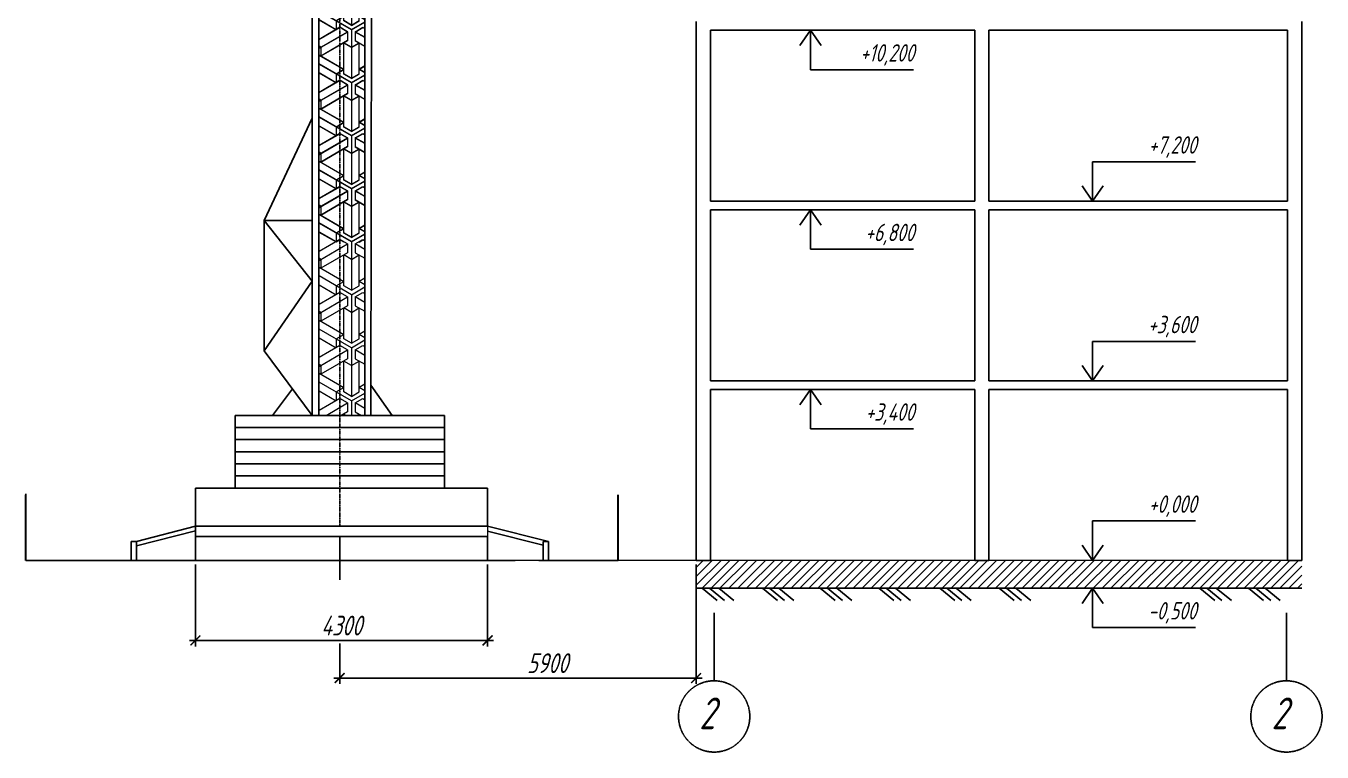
# Model space of a CAD drawing. Header units: millimetres. Extents: x 5763 to 12018931, y 39842 to 3600577.
# Drawn here: x 1125819 to 1158565, y 564480 to 582822 of the extents above; entities that cross this region are included whole.
import ezdxf

# ---------------------------------------------------------------- set-up
doc = ezdxf.new("R2010")
doc.units = ezdxf.units.MM
doc.linetypes.add('ACAD_ISO04W100', pattern=[30, 24, -3, 0, -3])
doc.linetypes.add('CENTER', pattern=[8, 5, -1, 1, -1])
doc.layers.add('1SERV2', color=9, linetype='Continuous')
doc.layers.add('AXESD', color=255, linetype='Continuous', lineweight=20)
doc.layers.add('Обвод', color=14, linetype='Continuous', lineweight=35)
doc.styles.get("Standard").update_dxf_attribs({"font": 'romans.shx', "width": 0.7, "oblique": 15, "height": 500})
doc.dimstyles.new('ISO-25', dxfattribs={"dimtxt": 500, "dimasz": 250, "dimexe": 150, "dimexo": 100, "dimgap": 125, "dimtad": 1, "dimtxsty": 'Standard', "dimblk": 'ARCHTICK', "dimcen": 25, "dimdle": 150, "dimadec": 0, "dimazin": 0, "dimtfac": 1, "dimtmove": 0, "dimatfit": 3, "dimfxl": 1, "dimarcsym": 0})

# ---------------------------------------------------------------- blocks, each defined once
blk = doc.blocks.new('_ArchTick')
at = {"color": 0, "linetype": 'ByBlock', "const_width": 0.15}
blk.add_lwpolyline([(-0.5, -0.5), (0.5, 0.5)], dxfattribs=at)
blk = doc.blocks.new('*D289')
at = {"color": 0, "lineweight": -2, "transparency": 16777216}
for p, q in [((1142750, 569222), (1142750, 566201)), ((1133746, 567223), (1133746, 566201)), ((1133596, 566351), (1142900, 566351))]:
    blk.add_line(p, q, dxfattribs=at)
at = {"layer": 'Defpoints', "color": 0, "transparency": 16777216}
for p in [(1142750, 569322), (1133746, 567323), (1142750, 566351)]:
    blk.add_point(p, dxfattribs=at)
at = {"color": 0, "lineweight": -2, "transparency": 16777216, "xscale": 250, "yscale": 250, "zscale": 250, "rotation": 180}
blk.add_blockref('_ArchTick', (1133746, 566351), dxfattribs=at)
at = {"color": 0, "lineweight": -2, "transparency": 16777216, "xscale": 250, "yscale": 250, "zscale": 250}
blk.add_blockref('_ArchTick', (1142750, 566351), dxfattribs=at)
at = {"color": 0, "transparency": 16777216, "insert": (1138998, 566726), "char_height": 500, "attachment_point": 5}
blk.add_mtext('5900', dxfattribs=at)
blk = doc.blocks.new('*D305')
at = {"color": 0, "lineweight": -2, "transparency": 16777216}
for p, q in [((1130103, 569222), (1130103, 567151)), ((1137483, 569222), (1137483, 567151)), ((1129953, 567301), (1137633, 567301))]:
    blk.add_line(p, q, dxfattribs=at)
at = {"layer": 'Defpoints', "color": 0, "transparency": 16777216}
for p in [(1130103, 569322), (1137483, 569322), (1137483, 567301)]:
    blk.add_point(p, dxfattribs=at)
at = {"color": 0, "lineweight": -2, "transparency": 16777216, "xscale": 250, "yscale": 250, "zscale": 250, "rotation": 180}
blk.add_blockref('_ArchTick', (1130103, 567301), dxfattribs=at)
at = {"color": 0, "lineweight": -2, "transparency": 16777216, "xscale": 250, "yscale": 250, "zscale": 250}
blk.add_blockref('_ArchTick', (1137483, 567301), dxfattribs=at)
at = {"color": 0, "transparency": 16777216, "insert": (1133793, 567676), "char_height": 500, "attachment_point": 5}
blk.add_mtext('4300', dxfattribs=at)

msp = doc.modelspace()

# ---------------------------------------------------------------- hatches: boundary and pattern name
h = msp.add_hatch()
h.set_pattern_fill('ANSI31', color=256, scale=50)
h.set_pattern_definition([(45, (414523.43, 202818.61), (-112.2532, 112.2532), [])])
h.paths.add_polyline_path([(1158050.45911, 569322.22512), (1142750.45911, 569322.22512), (1142750.45911, 568622.22512), (1158050.45911, 568622.22512)])
at = {"layer": 'AXESD'}
h = msp.add_hatch(dxfattribs=at)
h.set_pattern_fill('ESCHER', scale=43.956965, angle=90, style=0)
h.set_pattern_definition([(150, (1131722.7, 577364.3), (-0.001, -1339.81), [1228.16, -111.65]), (270, (1131722.7, 577364.3), (1160.31, 669.904), [1228.16, -111.65]), (30, (1131722.7, 577364.3), (-0.001, 1339.81), [1228.16, -111.65]), (150, (1131722.7, 577476), (-0.001, -1339.81), [223.3, -1116.51]), (30, (1131722.7, 577476), (-0.001, 1339.81), [223.3, -1116.51]), (150, (1131626, 577308.5), (-0.001, -1339.81), [223.3, -1116.51]), (270, (1131626, 577308.5), (1160.31, 669.904), [223.3, -1116.51]), (30, (1131819.4, 577308.5), (-0.001, 1339.81), [223.3, -1116.51]), (270, (1131819.4, 577308.5), (1160.31, 669.904), [223.3, -1116.51]), (150, (1131722.7, 576917.7), (-0.001, -1339.81), [223.3, -1116.51]), (30, (1131722.7, 576917.7), (-0.001, 1339.81), [223.3, -1116.51]), (150, (1132109.5, 577587.6), (-0.001, -1339.81), [223.3, -1116.51]), (270, (1132109.5, 577587.6), (1160.31, 669.904), [223.3, -1116.51]), (30, (1131336, 577587.6), (-0.001, 1339.81), [223.3, -1116.51]), (270, (1131336, 577587.6), (1160.31, 669.904), [223.3, -1116.51]), (90, (1131529.3, 577587.6), (-1160.31, -669.904), [781.555, -558.253]), (90, (1131916.1, 577587.6), (-1160.31, -669.904), [781.555, -558.253]), (210, (1131432.6, 577420.2), (0.001, -1339.81), [781.555, -558.253]), (210, (1131626, 577085.2), (0.001, -1339.81), [781.555, -558.253]), (330, (1131819.4, 577085.2), (1160.31, 669.906), [781.555, -558.253]), (330, (1132012.8, 577420.2), (1160.31, 669.906), [781.555, -558.253])])
h.paths.add_polyline_path([(1133221.78131, 600038.29043), (1134378.83287, 600038.29043), (1134378.83287, 577364.32986), (1133221.78131, 577364.32986)])
h = msp.add_hatch(dxfattribs=at)
h.set_pattern_fill('ESCHER', scale=43.956965, angle=90, style=0)
h.set_pattern_definition([(150, (1131720.7, 572013), (-0.001, -1339.81), [1228.16, -111.65]), (270, (1131720.7, 572013), (1160.31, 669.904), [1228.16, -111.65]), (30, (1131720.7, 572013), (-0.001, 1339.81), [1228.16, -111.65]), (150, (1131720.7, 572124.7), (-0.001, -1339.81), [223.3, -1116.51]), (30, (1131720.7, 572124.7), (-0.001, 1339.81), [223.3, -1116.51]), (150, (1131624, 571957.2), (-0.001, -1339.81), [223.3, -1116.51]), (270, (1131624, 571957.2), (1160.31, 669.904), [223.3, -1116.51]), (30, (1131817.4, 571957.2), (-0.001, 1339.81), [223.3, -1116.51]), (270, (1131817.4, 571957.2), (1160.31, 669.904), [223.3, -1116.51]), (150, (1131720.7, 571566.4), (-0.001, -1339.81), [223.3, -1116.51]), (30, (1131720.7, 571566.4), (-0.001, 1339.81), [223.3, -1116.51]), (150, (1132107.4, 572236.3), (-0.001, -1339.81), [223.3, -1116.51]), (270, (1132107.4, 572236.3), (1160.31, 669.904), [223.3, -1116.51]), (30, (1131333.9, 572236.3), (-0.001, 1339.81), [223.3, -1116.51]), (270, (1131333.9, 572236.3), (1160.31, 669.904), [223.3, -1116.51]), (90, (1131527.3, 572236.3), (-1160.31, -669.904), [781.555, -558.25]), (90, (1131914.1, 572236.3), (-1160.31, -669.904), [781.555, -558.25]), (210, (1131430.6, 572068.9), (0.001, -1339.81), [781.555, -558.25]), (210, (1131624, 571733.9), (0.001, -1339.81), [781.555, -558.25]), (330, (1131817.4, 571733.9), (1160.31, 669.906), [781.555, -558.25]), (330, (1132010.8, 572068.9), (1160.31, 669.906), [781.555, -558.25])])
h.paths.add_polyline_path([(1134380.88418, 572983.39228), (1133223.83262, 572983.39228), (1133223.83262, 591002.90935), (1134380.88418, 591002.90935)])

# ---------------------------------------------------------------- linework, layer by layer
for p, q in [((1142750.45911, 582714.22512), (1142750.45911, 582930.22512)), ((1158050.45911, 582930.22512), (1158050.45911, 582714.22512)), ((1142750.45911, 578394.22512), (1142750.45911, 582714.22512)), ((1143110.45911, 578394.22512), (1143110.45911, 582714.22512)), ((1143110.45911, 582714.22512), (1149788.45911, 582714.22512)), ((1145641.31618, 582714.22512), (1145375.14101, 582327.33873)), ((1145641.31618, 582714.22512), (1145641.31618, 581717.24252)), ((1145641.31618, 582714.22512), (1145907.49135, 582327.33873)), ((1149788.45911, 578394.22512), (1149788.45911, 582714.22512)), ((1150148.45911, 582714.22512), (1157690.45911, 582714.22512)), ((1150148.45911, 578394.22512), (1150148.45911, 582714.22512)), ((1157690.45911, 578394.22512), (1157690.45911, 582714.22512)), ((1158050.45911, 578394.22512), (1158050.45911, 582714.22512)), ((1145641.31618, 581717.24252), (1148241.83155, 581717.24252)), ((1152769.15574, 578394.22512), (1152769.15574, 579391.20772)), ((1152769.15574, 579391.20772), (1155369.67112, 579391.20772)), ((1152769.15574, 578394.22512), (1152502.98057, 578781.11151)), ((1152769.15574, 578394.22512), (1153035.33091, 578781.11151)), ((1142750.45911, 578178.22512), (1142750.45911, 578394.22512)), ((1143110.45911, 578394.22512), (1149788.45911, 578394.22512)), ((1143110.45911, 578394.22512), (1143110.45911, 578394.22512)), ((1150148.45911, 578394.22512), (1157690.45911, 578394.22512)), ((1158050.45911, 578394.22512), (1158050.45911, 578178.22512)), ((1142750.45911, 573858.22512), (1142750.45911, 578178.22512)), ((1143110.45911, 573858.22512), (1143110.45911, 578178.22512)), ((1143110.45911, 578178.22512), (1149788.45911, 578178.22512)), ((1145641.31618, 578178.22512), (1145375.14101, 577791.33873)), ((1145641.31618, 578178.22512), (1145641.31618, 577181.24252)), ((1145641.31618, 578178.22512), (1145907.49135, 577791.33873)), ((1149788.45911, 573858.22512), (1149788.45911, 578178.22512)), ((1150148.45911, 578178.22512), (1157690.45911, 578178.22512)), ((1150148.45911, 573858.22512), (1150148.45911, 578178.22512)), ((1157690.45911, 573858.22512), (1157690.45911, 578178.22512)), ((1158050.45911, 573858.22512), (1158050.45911, 578178.22512)), ((1145641.31618, 577181.24252), (1148241.83155, 577181.24252)), ((1152769.15574, 573858.22512), (1152769.15574, 574855.20772)), ((1152769.15574, 574855.20772), (1155369.67112, 574855.20772)), ((1152769.15574, 573858.22512), (1152502.98057, 574245.11151)), ((1152769.15574, 573858.22512), (1153035.33091, 574245.11151)), ((1142750.45911, 573642.22512), (1142750.45911, 573858.22512)), ((1143110.45911, 573858.22512), (1149788.45911, 573858.22512)), ((1150148.45911, 573858.22512), (1157690.45911, 573858.22512)), ((1157690.45911, 573858.22512), (1157690.45911, 573858.22512)), ((1158050.45911, 573858.22512), (1158050.45911, 573642.22512)), ((1142750.45911, 569322.22512), (1142750.45911, 573642.22512)), ((1143110.45911, 569322.22512), (1143110.45911, 573642.22512)), ((1143110.45911, 573642.22512), (1149788.45911, 573642.22512)), ((1145641.31618, 573642.22512), (1145375.14101, 573255.33873)), ((1145641.31618, 573642.22512), (1145641.31618, 572645.24252)), ((1145641.31618, 573642.22512), (1145907.49135, 573255.33873)), ((1149788.45911, 569322.22512), (1149788.45911, 573642.22512)), ((1150148.45911, 573642.22512), (1157690.45911, 573642.22512)), ((1150148.45911, 569322.22512), (1150148.45911, 573642.22512)), ((1157690.45911, 569322.22512), (1157690.45911, 573642.22512)), ((1158050.45911, 569322.22512), (1158050.45911, 573642.22512)), ((1145641.31618, 572645.24252), (1148241.83155, 572645.24252)), ((1131103.47702, 571147.81096), (1130103.47702, 571147.81096)), ((1130103.47702, 571147.81096), (1130103.47702, 569322.22512)), ((1125818.91489, 569322.22512), (1125818.91489, 571007.04459)), ((1128612.54433, 569801.69179), (1130103.47702, 570182.99211)), ((1137482.63518, 570182.99211), (1139019.30478, 569801.69179)), ((1152769.15574, 569322.22512), (1152769.15574, 570319.20772)), ((1152769.15574, 570319.20772), (1155369.67112, 570319.20772)), ((1128476.49471, 569801.69179), (1128612.54433, 569801.69179)), ((1128476.49471, 569801.69179), (1128612.54433, 569801.69179)), ((1128612.54433, 569689.86219), (1130103.47702, 570071.16252)), ((1137482.63518, 570056.67067), (1138883.25516, 569709.12891)), ((1152769.15574, 569322.22512), (1152502.98057, 569709.11151)), ((1152769.15574, 569322.22512), (1153035.33091, 569709.11151)), ((1130818.91489, 569322.22512), (1125818.91489, 569322.22512)), ((1128476.49471, 569322.22512), (1130818.91489, 569322.22512)), ((1140778.34331, 569322.22512), (1138778.34331, 569322.22512)), ((1142750.45911, 569322.22512), (1143110.45911, 569322.22512)), ((1142750.45911, 569322.22512), (1142930.45911, 569322.22512)), ((1149788.45911, 569322.22512), (1150148.45911, 569322.22512)), ((1157690.45911, 569322.22512), (1158050.45911, 569322.22512)), ((1158050.45911, 568622.22512), (1142750.45911, 568622.22512)), ((1142906.84066, 568622.22512), (1143286.25818, 568308.89969)), ((1143087.95054, 568622.22512), (1143467.36806, 568308.89969)), ((1143324.13313, 568622.22512), (1143703.55065, 568308.89969)), ((1144425.06904, 568622.22512), (1144804.48656, 568308.89969)), ((1144606.17892, 568622.22512), (1144985.59643, 568308.89969)), ((1144842.36151, 568622.22512), (1145221.77903, 568308.89969)), ((1145887.22274, 568622.22512), (1146266.64026, 568308.89969)), ((1146068.33262, 568622.22512), (1146447.75014, 568308.89969)), ((1146304.51521, 568622.22512), (1146683.93273, 568308.89969)), ((1147370.38264, 568622.22512), (1147749.80016, 568308.89969)), ((1147551.49252, 568622.22512), (1147930.91003, 568308.89969)), ((1147787.67511, 568622.22512), (1148167.09263, 568308.89969)), ((1148905.57449, 568622.22512), (1149284.99201, 568308.89969)), ((1149086.68437, 568622.22512), (1149466.10188, 568308.89969)), ((1149322.86696, 568622.22512), (1149702.28448, 568308.89969)), ((1150409.82532, 568622.22512), (1150789.24284, 568308.89969)), ((1150590.9352, 568622.22512), (1150970.35272, 568308.89969)), ((1150827.11779, 568622.22512), (1151206.53531, 568308.89969)), ((1152769.15574, 568622.22512), (1152502.98057, 568235.33873)), ((1152769.15574, 568622.22512), (1152769.15574, 567625.24252)), ((1152769.15574, 568622.22512), (1153035.33091, 568235.33873)), ((1155476.42551, 568622.22512), (1155855.84303, 568308.89969)), ((1155657.53539, 568622.22512), (1156036.9529, 568308.89969)), ((1155893.71798, 568622.22512), (1156273.1355, 568308.89969)), ((1156708.97165, 568622.22512), (1157088.38916, 568308.89969)), ((1156890.08152, 568622.22512), (1157269.49904, 568308.89969)), ((1157126.26412, 568622.22512), (1157505.68164, 568308.89969)), ((1152769.15574, 567625.24252), (1155369.67112, 567625.24252))]:
    msp.add_line(p, q)
at = {"color": 0}
for p, q in [((1133050.77977, 580490.8166), (1131839.53795, 577911.33591)), ((1133050.77977, 577911.33591), (1133050.77977, 580490.8166)), ((1133050.77977, 576376.83608), (1131839.53795, 577911.33591)), ((1131839.53795, 577911.33591), (1133050.77977, 577911.33591)), ((1131839.53795, 577911.33591), (1131839.53795, 574613.83111)), ((1131839.53795, 574613.83111), (1133050.77977, 576376.83608)), ((1133050.77977, 572983.39228), (1131839.53795, 574613.83111)), ((1135070.56109, 572983.39228), (1134530.88736, 573745.84852)), ((1132045.66824, 572983.39228), (1132553.46087, 573652.82759)), ((1131103.47702, 572983.39228), (1136392.32248, 572983.39228)), ((1131103.47702, 572983.39228), (1131103.47702, 571147.81096)), ((1136392.32248, 572983.39228), (1136392.32248, 571147.81096)), ((1131103.47702, 572677.46206), (1136392.32248, 572677.46206)), ((1131103.47702, 572371.53184), (1136392.32248, 572371.53184)), ((1131103.47702, 572065.60162), (1136392.32248, 572065.60162)), ((1131103.47702, 571759.6714), (1136392.32248, 571759.6714)), ((1131103.47702, 571453.74118), (1136392.32248, 571453.74118)), ((1130818.91489, 571147.81096), (1137482.63518, 571147.81096)), ((1131103.47702, 571147.81096), (1136392.32248, 571147.81096)), ((1137482.63518, 571147.81096), (1137482.63518, 570182.99211)), ((1137482.63518, 570182.99211), (1130103.47702, 570182.99211)), ((1128476.49471, 569801.69179), (1128476.49471, 569322.22512)), ((1128476.49471, 569801.69179), (1128476.49471, 569322.22512)), ((1128612.54433, 569322.22512), (1128612.54433, 569801.69179)), ((1128612.54433, 569322.22512), (1128612.54433, 569801.69179)), ((1130103.47702, 569925.69744), (1137482.63518, 569925.69744)), ((1137482.63518, 569925.69744), (1137482.63518, 569322.22512)), ((1138883.25516, 569322.22512), (1138883.25516, 569801.69179)), ((1138883.25516, 569801.69179), (1139019.30478, 569801.69179)), ((1139019.30478, 569801.69179), (1139019.30478, 569322.22512)), ((1139019.30478, 569322.22512), (1139019.30478, 569801.69179)), ((1138176.09841, 569322.22512), (1132318.1287, 569322.22512))]:
    msp.add_line(p, q, dxfattribs=at)
at = {"lineweight": 30}
for p, q in [((1125818.91489, 569322.22512), (1125818.91489, 570975.13628)), ((1140778.34331, 569322.22512), (1140778.34331, 570975.13628))]:
    msp.add_line(p, q, dxfattribs=at)
at = {"linetype": 'ACAD_ISO04W100'}
for p, q in [((1143206.73838, 567993.29344), (1143206.73838, 566280.75671)), ((1157665.20475, 567993.29344), (1157665.20475, 566280.75671))]:
    msp.add_line(p, q, dxfattribs=at)
for centre in [(1143206.73838, 565380.55474), (1157665.20475, 565380.55474)]:
    msp.add_circle(centre, 900.20197, dxfattribs=at)
at = {"layer": 'AXESD', "color": 7, "lineweight": 25}
for p, q in [((1134529.21941, 572983.39228), (1134579.68162, 600038.29043)), ((1133746.42026, 569925.69744), (1133746.42026, 568826.77331)), ((1134705.05854, 569925.69744), (1137482.63518, 569925.69744)), ((1138176.09841, 569322.22512), (1130818.91489, 569322.22512))]:
    msp.add_line(p, q, dxfattribs=at)
at = {"layer": 'AXESD'}
for p, q in [((1133050.77977, 580490.8166), (1131839.53795, 577911.33591)), ((1131839.53795, 577911.33591), (1131839.53795, 574613.83111)), ((1131839.53795, 577911.33591), (1133050.77977, 577911.33591)), ((1131839.53795, 577911.33591), (1133050.77977, 576376.83608)), ((1133050.77977, 576376.83608), (1131839.53795, 574613.83111)), ((1133050.77977, 572983.39228), (1131839.53795, 574613.83111)), ((1134530.88736, 573745.84852), (1135070.56109, 572983.39228)), ((1132553.46087, 573652.82759), (1132045.66824, 572983.39228)), ((1131103.47702, 572983.39228), (1133746.9998, 572983.39228)), ((1131103.47702, 572677.46206), (1131103.47702, 572983.39228)), ((1136392.32248, 572983.39228), (1133748.7997, 572983.39228)), ((1136392.32248, 572677.46206), (1136392.32248, 572983.39228)), ((1131103.47702, 572677.46206), (1133746.9998, 572677.46206)), ((1131103.47702, 572371.53184), (1131103.47702, 572677.46206)), ((1136392.32248, 572677.46206), (1133748.7997, 572677.46206)), ((1136392.32248, 572371.53184), (1136392.32248, 572677.46206)), ((1131103.47702, 572371.53184), (1133746.9998, 572371.53184)), ((1131103.47702, 572065.60162), (1131103.47702, 572371.53184)), ((1136392.32248, 572371.53184), (1133748.7997, 572371.53184)), ((1136392.32248, 572065.60162), (1136392.32248, 572371.53184)), ((1131103.47702, 572065.60162), (1133746.9998, 572065.60162)), ((1131103.47702, 571759.6714), (1131103.47702, 572065.60162)), ((1131103.47702, 571759.6714), (1133746.9998, 571759.6714)), ((1131103.47702, 571453.74118), (1131103.47702, 571759.6714)), ((1136392.32248, 572065.60162), (1133748.7997, 572065.60162)), ((1136392.32248, 571759.6714), (1133748.7997, 571759.6714)), ((1136392.32248, 571759.6714), (1136392.32248, 572065.60162)), ((1136392.32248, 571453.74118), (1136392.32248, 571759.6714)), ((1131103.47702, 571453.74118), (1133746.9998, 571453.74118)), ((1131103.47702, 571147.81096), (1131103.47702, 571453.74118)), ((1136392.32248, 571453.74118), (1133748.7997, 571453.74118)), ((1136392.32248, 571147.81096), (1136392.32248, 571453.74118)), ((1136676.8846, 571147.81096), (1130818.91489, 571147.81096)), ((1133749.06074, 571147.81096), (1136392.32248, 571147.81096)), ((1134705.05854, 570182.99211), (1137482.63518, 570182.99211)), ((1137482.63518, 570182.99211), (1137482.63518, 569925.69744)), ((1128476.49471, 569801.69179), (1128476.49471, 569322.22512)), ((1128476.49471, 569801.69179), (1128476.49471, 569322.22512)), ((1128612.54433, 569322.22512), (1128612.54433, 569801.69179)), ((1128612.54433, 569322.22512), (1128612.54433, 569801.69179)), ((1138883.25516, 569322.22512), (1138883.25516, 569801.69179)), ((1138883.25516, 569801.69179), (1139019.30478, 569801.69179)), ((1139019.30478, 569801.69179), (1139019.30478, 569322.22512)), ((1139019.30478, 569322.22512), (1139019.30478, 569801.69179)), ((1158050.45911, 569322.22512), (1138176.09841, 569322.22512))]:
    msp.add_line(p, q, dxfattribs=at)
at = {"layer": 'Обвод', "color": 7, "lineweight": 25}
for p, q in [((1133050.77977, 572983.39228), (1133050.77977, 600038.90358)), ((1133221.78131, 572983.39228), (1133221.78131, 600038.29043)), ((1134378.83287, 572983.39228), (1134378.83287, 600038.29043)), ((1130103.47702, 570182.99211), (1134705.05854, 570182.99211)), ((1134705.05854, 569925.69744), (1130818.91489, 569925.69744))]:
    msp.add_line(p, q, dxfattribs=at)
at = {"layer": 'Обвод', "color": 7, "linetype": 'CENTER', "lineweight": 25}
msp.add_line((1133749.06074, 600038.90358), (1133749.06074, 570182.99211), dxfattribs=at)

# ---------------------------------------------------------------- texts
at = {"linetype": 'ACAD_ISO04W100', "char_height": 800, "attachment_point": 1}
for insert in [(1142829.10327, 565858.46113), (1157287.56964, 565858.46113)]:
    msp.add_mtext_dynamic_manual_height_columns('2', width=2031.490624, gutter_width=2500, heights=[0], dxfattribs=dict(at, insert=insert))
at = {"layer": '1SERV2', "color": 7, "char_height": 439.569652, "width": 3652.9255278, "attachment_point": 3}
for s, insert in [('+10,200', (1148263.67157, 582361.1417)), ('+7,200', (1155391.51113, 580035.1069)), ('+6,800', (1148263.67157, 577825.1417)), ('+3,600', (1155391.51113, 575499.1069)), ('+3,400', (1148263.67157, 573289.1417)), ('+0,000', (1155391.51113, 570963.1069)), ('-0,500', (1155391.51113, 568269.1417))]:
    msp.add_mtext(s, dxfattribs=dict(at, insert=insert))

# ---------------------------------------------------------------- dimensions: what is measured, and where the dimension line sits
dim = msp.add_linear_dim(base=(1137482.63518, 567300.6174), p1=(1130103.47702, 569322.22512), p2=(1137482.63518, 569322.22512), text='4300', dimstyle='ISO-25')
dim.commit()
dim.dimension.update_dxf_attribs({"geometry": '*D305', "text_midpoint": (1133793.0561, 567675.6174)})
dim = msp.add_linear_dim(base=(1142750.45911, 566351.41453), p1=(1133746.42026, 567323.14818), p2=(1142750.45911, 569322.22512), text='5900', dimstyle='ISO-25')
dim.commit()
dim.dimension.update_dxf_attribs({"geometry": '*D289', "text_midpoint": (1138998.04659, 566351.41453), "dimtype": 160})

doc.saveas('drawing.dxf')
